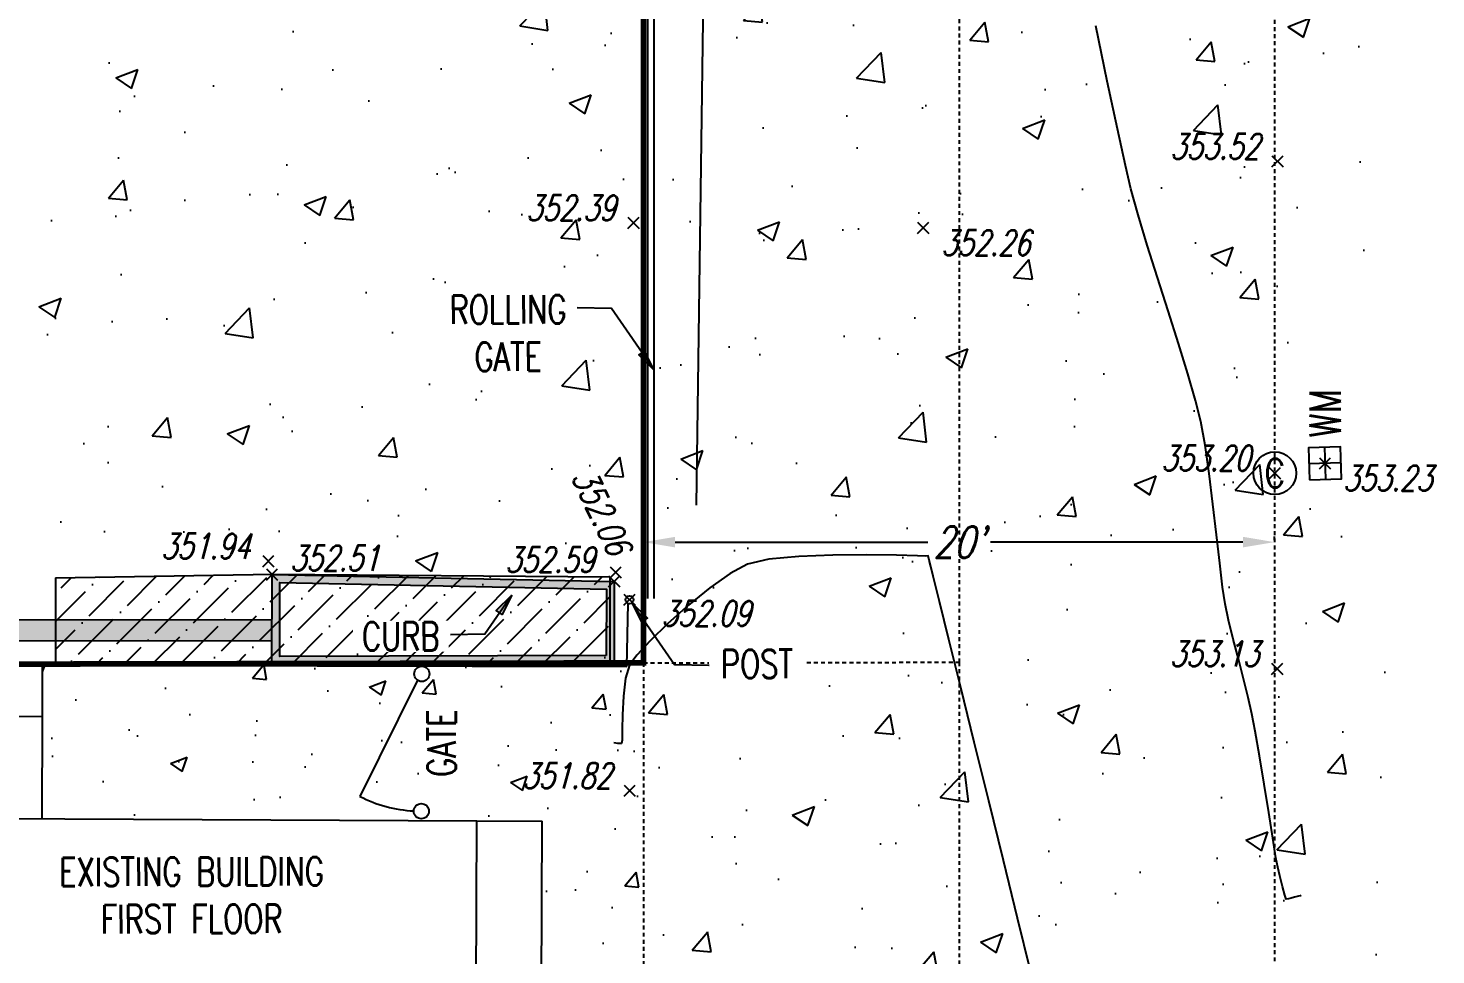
# Model space of a CAD drawing. Header units: feet. Extents: x 5005 to 5347, y 4757 to 5218.
# Drawn here: x 5147.47 to 5192.08, y 4957.46 to 4986.82 of the extents above; entities that cross this region are included whole.
import ezdxf
from ezdxf.enums import TextEntityAlignment as Align

# ---------------------------------------------------------------- set-up
doc = ezdxf.new("R2010")
doc.units = ezdxf.units.FT
doc.header["$LTSCALE"] = 0.5
doc.header["$MEASUREMENT"] = 0
doc.linetypes.add('DASHED2', pattern=[0.375, 0.25, -0.125])
doc.linetypes.add('PHANTOM2', pattern=[1.25, 0.625, -0.125, 0.125, -0.125, 0.125, -0.125])
for name, color, linetype in [('BUILDING', 20, 'Continuous'), ('CONTOUR MNR', 252, 'Continuous'), ('DIMENSIONS', 2, 'Continuous'), ('EG', 7, 'Continuous'), ('ELEV', 1, 'Continuous'), ('FENCE-CHAINL', 4, 'CHAIN LINIK FENCE'), ('FENCE-IRON', 4, 'FENCELINE1'), ('HATCH', 252, 'Continuous'), ('OVERHEAD ELECTRIC LINES', 8, 'OVERHEAD_LINES'), ('PL WIDE', 20, 'PHANTOM2'), ('PNTS', 2, 'Continuous'), ('POINTS-TOPO DISPLAY', 183, 'Continuous'), ('POINTS-TOPO FL', 183, 'Continuous'), ('REC-MAP 14336', 7, 'Continuous'), ('RIGHT-OF-WAY', 7, 'DASHED2'), ('TC', 6, 'Continuous'), ('TOPO', 2, 'Continuous'), ('TOPO LABELS', 2, 'Continuous'), ('TOPO-DATE', 7, 'Continuous')]:
    doc.layers.add(name, color=color, linetype=linetype)
doc.layers.add('PL', color=20, linetype='PHANTOM2', plot=False)
doc.layers.add('Tie line', color=5, linetype='DASHED2', plot=False)
doc.styles.add('SIMPL_010', font='simplex.shx', dxfattribs={"width": 0.75, "oblique": 15, "height": 1})
doc.styles.add('SIMPLEX', font='simplex.shx', dxfattribs={"width": 0.75, "oblique": 15, "height": 0.08})
doc.styles.get("Standard").update_dxf_attribs({"font": 'simplex.shx', "width": 0.8})
doc.linetypes.add('CHAIN LINIK FENCE', pattern='A,0.5,-0.2,["X",Standard,S=0.1,R=0,X=-0.1,Y=-0.05],-0.25', length=0.95)
doc.linetypes.add('FENCELINE1', pattern='A,0.25,-0.1,[133,ltypeshp.shx,S=0.1,R=0,X=-0.1,Y=0],-0.1,1', length=1.45)
doc.linetypes.add('OVERHEAD_LINES', pattern='A,0.5,-0.2,["OHE",Standard,S=0.1,R=0,X=-0.1,Y=-0.05],-0.2', length=0.9)
doc.dimstyles.new('Standard-10-0', dxfattribs={"dimtxt": 1, "dimasz": 1, "dimexe": 0.18, "dimexo": 0.0625, "dimgap": 0.09, "dimtad": 0, "dimdec": 0, "dimzin": 0, "dimdsep": 46, "dimtxsty": 'SIMPL_010', "dimcen": 0.09, "dimaunit": 1, "dimadec": 4, "dimazin": 0, "dimtfac": 1, "dimtdec": 0, "dimtofl": 0, "dimtmove": 0, "dimatfit": 3, "dimfxl": 1, "dimtolj": 1, "dimtzin": 0, "dimarcsym": 0})
pattern_1 = [(50, (0, 0), (7.172602, -0.6275213), [0.75, -8.25]), (355, (0, 0), (-1.387513, 7.521921), [0.6, -6.6]), (100.45144, (0.598, -0.052), (5.7850885, 6.8944), [0.637402, -7.011421]), (46.1842, (0, 2), (10.672413, -1.655193), [1.125, -12.375]), (96.63564, (0.889, 1.862), (9.34662, 9.741186), [0.956103, -10.517138]), (351.18416, (0, 2), (9.34662, 9.741186), [0.9, -9.9]), (21, (1, 1.5), (5.9690705, -4.026189), [0.75, -8.25]), (326, (1, 1.5), (2.433153, 7.2515005), [0.6, -6.6]), (71.45144, (1.4974, 1.1645), (8.402224, 3.2253115), [0.637402, -7.011421]), (37.5, (0, 0), (0.12159855, 3.3289385), [0, -6.52, 0, -6.7, 0, -6.625]), (7.5, (0, 0), (2.6306954, 3.9441171), [0, -3.82, 0, -6.37, 0, -2.525]), (327.5, (-2.23, 0), (5.3382244, -0.2255487), [0, -2.5, 0, -7.8, 0, -10.35]), (317.5, (-3.23, 0), (5.8318617, 1.0010498), [0, -3.25, 0, -5.18, 0, -7.35])]

# ---------------------------------------------------------------- blocks, each defined once
blk = doc.blocks.new('CR 14336')
at = {"layer": 'PL'}
for p, q in [((699.263, 1742.5), (699.263, 1792.586)), ((574.169, 1742.245), (699.263, 1742.5))]:
    blk.add_line(p, q, dxfattribs=at)
at = {"layer": 'PL WIDE', "const_width": 0.18}
blk.add_lwpolyline([(574.169, 1742.245), (574.169, 1792.536), (699.263, 1792.586), (699.263, 1742.5), (574.169, 1742.245)], dxfattribs=at)
at = {"layer": 'RIGHT-OF-WAY'}
for p, q in [((719.263, 1916.319), (719.263, 1567.317)), ((699.263, 1742.5), (699.263, 1567.303))]:
    blk.add_line(p, q, dxfattribs=at)
at = {"layer": 'Tie line'}
for p, q in [((709.263, 1792.59), (709.263, 1742.52)), ((699.263, 1742.5), (709.263, 1742.52)), ((709.263, 1742.52), (709.263, 1692.45))]:
    blk.add_line(p, q, dxfattribs=at)
blk = doc.blocks.new('SCO')
blk.add_circle((0, 0), 0.075)
at = {"style": 'SIMPLEX', "width": 0.8}
blk.add_text('C', height=0.1, dxfattribs=at).set_placement((0, -0.05), align=Align.CENTER)
blk = doc.blocks.new('WM')
at = {"linetype": 'Continuous'}
blk.add_lwpolyline([(-0.0285, -0.0285), (0.0285, -0.0285), (0.0285, 0.0285), (-0.0285, 0.0285)], close=True, dxfattribs=at)
for points in [[(0, 0.0285), (0, -0.0285)], [(0.0285, 0), (-0.0285, 0)]]:
    blk.add_lwpolyline(points, dxfattribs=at)
blk = doc.blocks.new('PUNTA DE FLECHA')
at = {"layer": 'TOPO LABELS'}
h = blk.add_hatch(color=256, dxfattribs=at)
h.dxf.hatch_style = 1
h.paths.add_polyline_path([(4545.85, 4840.48), (4545.09, 4839.99), (4546.94, 4837.97)])
blk.add_lwpolyline([(4546.94, 4837.97), (4545.85, 4840.48), (4545.09, 4839.99), (4546.94, 4837.97)], dxfattribs=at)
blk = doc.blocks.new('*D278')
at = {"layer": 'Defpoints', "color": 0, "transparency": 16777216}
for p in [(5166.971, 4970.534), (5186.971, 4970.534), (5186.971, 4970.534)]:
    blk.add_point(p, dxfattribs=at)
at = {"layer": 'DIMENSIONS', "color": 0, "lineweight": -2, "transparency": 16777216}
for p, q in [((5166.971, 4970.596), (5166.971, 4970.714)), ((5167.971, 4970.534), (5175.978, 4970.534)), ((5185.971, 4970.534), (5177.964, 4970.534)), ((5186.971, 4970.596), (5186.971, 4970.714))]:
    blk.add_line(p, q, dxfattribs=at)
at = {"layer": 'DIMENSIONS', "color": 0, "transparency": 16777216}
for points in [[(5167.971, 4970.701), (5167.971, 4970.367), (5166.971, 4970.534)], [(5185.971, 4970.701), (5185.971, 4970.367), (5186.971, 4970.534)]]:
    blk.add_solid(points, dxfattribs=at)
at = {"layer": 'DIMENSIONS', "color": 0, "transparency": 16777216, "insert": (5176.971, 4970.534), "char_height": 1, "attachment_point": 5, "style": 'SIMPL_010'}
blk.add_mtext("\\A1;20'", dxfattribs=at)
blk = doc.blocks.new('FENC-GT1')
blk.add_line((0.045, -0.032), (0.894, -0.448))
for centre in [(0, 0), (1, 0)]:
    blk.add_circle(centre, 0.0554)
blk.add_arc((0, 0), 1, 333.3753, 356.8262)
blk = doc.blocks.new('*U236')
at = {"color": 0, "linetype": 'ByBlock', "lineweight": -2, "transparency": 16777216}
for p, q in [((-0.71, -0.71), (0.71, 0.71)), ((-0.71, 0.71), (0.71, -0.71))]:
    blk.add_line(p, q, dxfattribs=at)
blk = doc.blocks.new('*U316', base_point=(5166.654, 4980.649, 352.394))
at = {"layer": 'TOPO-DATE', "color": 183, "linetype": 'ByBlock', "insert": (5166.081, 4980.722, 352.394), "char_height": 0.8, "attachment_point": 9, "style": 'SIMPLEX'}
blk.add_mtext('352.39', dxfattribs=at)
blk = doc.blocks.new('*U317', base_point=(5166.654, 4980.649, 352.394))
at = {"layer": 'ELEV', "linetype": 'ByBlock', "lineweight": -2}
blk.add_blockref('*U316', (5166.654, 4980.649, 352.394), dxfattribs=at)
blk = doc.blocks.new('*U318', base_point=(5166.654, 4980.649, 352.394))
at = {"layer": 'ELEV', "linetype": 'ByBlock', "lineweight": -2}
blk.add_blockref('*U317', (5166.654, 4980.649, 352.394), dxfattribs=at)
at = {"layer": 'TOPO-DATE', "color": 183, "linetype": 'ByBlock', "lineweight": -2, "xscale": 0.25, "yscale": 0.25, "zscale": 0.25}
blk.add_blockref('*U236', (5166.654, 4980.649, 352.394), dxfattribs=at)
blk = doc.blocks.new('*U319', base_point=(5175.831, 4980.489, 352.263))
at = {"layer": 'TOPO-DATE', "color": 183, "linetype": 'ByBlock', "insert": (5176.405, 4980.415, 352.263), "char_height": 0.8, "attachment_point": 1, "style": 'SIMPLEX'}
blk.add_mtext('352.26', dxfattribs=at)
blk = doc.blocks.new('*U320', base_point=(5175.831, 4980.489, 352.263))
at = {"layer": 'ELEV', "linetype": 'ByBlock', "lineweight": -2}
blk.add_blockref('*U319', (5175.831, 4980.489, 352.263), dxfattribs=at)
blk = doc.blocks.new('*U321', base_point=(5175.831, 4980.489, 352.263))
at = {"layer": 'ELEV', "linetype": 'ByBlock', "lineweight": -2}
blk.add_blockref('*U320', (5175.831, 4980.489, 352.263), dxfattribs=at)
at = {"layer": 'TOPO-DATE', "color": 183, "linetype": 'ByBlock', "lineweight": -2, "xscale": 0.25, "yscale": 0.25, "zscale": 0.25}
blk.add_blockref('*U236', (5175.831, 4980.489, 352.263), dxfattribs=at)
blk = doc.blocks.new('*U364', base_point=(5187.066, 4982.598, 353.52))
at = {"layer": 'TOPO-DATE', "color": 183, "linetype": 'ByBlock', "insert": (5186.493, 4982.672, 353.52), "char_height": 0.8, "attachment_point": 9, "style": 'SIMPLEX'}
blk.add_mtext('353.52', dxfattribs=at)
blk = doc.blocks.new('*U365', base_point=(5187.066, 4982.598, 353.52))
at = {"layer": 'ELEV', "linetype": 'ByBlock', "lineweight": -2}
blk.add_blockref('*U364', (5187.066, 4982.598, 353.52), dxfattribs=at)
blk = doc.blocks.new('*U366', base_point=(5187.066, 4982.598, 353.52))
at = {"layer": 'ELEV', "linetype": 'ByBlock', "lineweight": -2}
blk.add_blockref('*U365', (5187.066, 4982.598, 353.52), dxfattribs=at)
at = {"layer": 'TOPO-DATE', "color": 183, "linetype": 'ByBlock', "lineweight": -2, "xscale": 0.25, "yscale": 0.25, "zscale": 0.25}
blk.add_blockref('*U236', (5187.066, 4982.598, 353.52), dxfattribs=at)
blk = doc.blocks.new('*U367', base_point=(5186.977, 4972.719, 353.196))
at = {"layer": 'TOPO-DATE', "color": 183, "linetype": 'ByBlock', "insert": (5186.206, 4972.792, 353.196), "char_height": 0.8, "attachment_point": 9, "style": 'SIMPLEX'}
blk.add_mtext('353.20', dxfattribs=at)
blk = doc.blocks.new('*U368', base_point=(5186.977, 4972.719, 353.196))
at = {"layer": 'ELEV', "linetype": 'ByBlock', "lineweight": -2}
blk.add_blockref('*U367', (5186.977, 4972.719, 353.196), dxfattribs=at)
blk = doc.blocks.new('*U369', base_point=(5186.977, 4972.719, 353.196))
at = {"layer": 'ELEV', "linetype": 'ByBlock', "lineweight": -2}
blk.add_blockref('*U368', (5186.977, 4972.719, 353.196), dxfattribs=at)
at = {"layer": 'TOPO-DATE', "color": 183, "linetype": 'ByBlock', "lineweight": -2, "xscale": 0.25, "yscale": 0.25, "zscale": 0.25}
blk.add_blockref('*U236', (5186.977, 4972.719, 353.196), dxfattribs=at)
blk = doc.blocks.new('*U370', base_point=(5188.57, 4973.032, 353.233))
at = {"layer": 'TOPO-DATE', "color": 183, "linetype": 'ByBlock', "insert": (5189.143, 4972.959, 353.233), "char_height": 0.8, "attachment_point": 1, "style": 'SIMPLEX'}
blk.add_mtext('353.23', dxfattribs=at)
blk = doc.blocks.new('*U371', base_point=(5188.57, 4973.032, 353.233))
at = {"layer": 'ELEV', "linetype": 'ByBlock', "lineweight": -2}
blk.add_blockref('*U370', (5188.57, 4973.032, 353.233), dxfattribs=at)
blk = doc.blocks.new('*U372', base_point=(5188.57, 4973.032, 353.233))
at = {"layer": 'ELEV', "linetype": 'ByBlock', "lineweight": -2}
blk.add_blockref('*U371', (5188.57, 4973.032, 353.233), dxfattribs=at)
at = {"layer": 'TOPO-DATE', "color": 183, "linetype": 'ByBlock', "lineweight": -2, "xscale": 0.25, "yscale": 0.25, "zscale": 0.25}
blk.add_blockref('*U236', (5188.57, 4973.032, 353.233), dxfattribs=at)
blk = doc.blocks.new('*U373', base_point=(5187.054, 4966.522, 353.127))
at = {"layer": 'TOPO-DATE', "color": 183, "linetype": 'ByBlock', "insert": (5186.481, 4966.596, 353.127), "char_height": 0.8, "attachment_point": 9, "style": 'SIMPLEX'}
blk.add_mtext('353.13', dxfattribs=at)
blk = doc.blocks.new('*U374', base_point=(5187.054, 4966.522, 353.127))
at = {"layer": 'ELEV', "linetype": 'ByBlock', "lineweight": -2}
blk.add_blockref('*U373', (5187.054, 4966.522, 353.127), dxfattribs=at)
blk = doc.blocks.new('*U375', base_point=(5187.054, 4966.522, 353.127))
at = {"layer": 'ELEV', "linetype": 'ByBlock', "lineweight": -2}
blk.add_blockref('*U374', (5187.054, 4966.522, 353.127), dxfattribs=at)
at = {"layer": 'TOPO-DATE', "color": 183, "linetype": 'ByBlock', "lineweight": -2, "xscale": 0.25, "yscale": 0.25, "zscale": 0.25}
blk.add_blockref('*U236', (5187.054, 4966.522, 353.127), dxfattribs=at)
blk = doc.blocks.new('*U388', base_point=(5166.529, 4962.659, 351.823))
at = {"layer": 'TOPO-DATE', "color": 183, "linetype": 'ByBlock', "insert": (5165.956, 4962.732, 351.823), "char_height": 0.8, "attachment_point": 9, "style": 'SIMPLEX'}
blk.add_mtext('351.82', dxfattribs=at)
blk = doc.blocks.new('*U389', base_point=(5166.529, 4962.659, 351.823))
at = {"layer": 'ELEV', "linetype": 'ByBlock', "lineweight": -2}
blk.add_blockref('*U388', (5166.529, 4962.659, 351.823), dxfattribs=at)
blk = doc.blocks.new('*U390', base_point=(5166.529, 4962.659, 351.823))
at = {"layer": 'ELEV', "linetype": 'ByBlock', "lineweight": -2}
blk.add_blockref('*U389', (5166.529, 4962.659, 351.823), dxfattribs=at)
at = {"layer": 'TOPO-DATE', "color": 183, "linetype": 'ByBlock', "lineweight": -2, "xscale": 0.25, "yscale": 0.25, "zscale": 0.25}
blk.add_blockref('*U236', (5166.529, 4962.659, 351.823), dxfattribs=at)
blk = doc.blocks.new('*U391', base_point=(5166.525, 4968.709, 352.092))
at = {"layer": 'TOPO-DATE', "color": 183, "linetype": 'ByBlock', "insert": (5167.538, 4968.671, 352.092), "char_height": 0.8, "attachment_point": 1, "style": 'SIMPLEX'}
blk.add_mtext('352.09', dxfattribs=at)
blk = doc.blocks.new('*U392', base_point=(5166.525, 4968.709, 352.092))
at = {"layer": 'ELEV', "linetype": 'ByBlock', "lineweight": -2}
blk.add_blockref('*U391', (5166.525, 4968.709, 352.092), dxfattribs=at)
blk = doc.blocks.new('*U393', base_point=(5166.525, 4968.709, 352.092))
at = {"layer": 'ELEV', "linetype": 'ByBlock', "lineweight": -2}
blk.add_blockref('*U392', (5166.525, 4968.709, 352.092), dxfattribs=at)
at = {"layer": 'TOPO-DATE', "color": 183, "linetype": 'ByBlock', "lineweight": -2, "xscale": 0.25, "yscale": 0.25, "zscale": 0.25}
blk.add_blockref('*U236', (5166.525, 4968.709, 352.092), dxfattribs=at)
blk = doc.blocks.new('*U412', base_point=(5166.086, 4969.578, 352.06))
at = {"layer": 'TOPO-DATE', "color": 183, "linetype": 'ByBlock', "insert": (5165.88, 4970.05, 352.06), "char_height": 0.8, "attachment_point": 9, "rotation": 295.227, "style": 'SIMPLEX'}
blk.add_mtext('352.06', dxfattribs=at)
blk = doc.blocks.new('*U413', base_point=(5166.086, 4969.578, 352.06))
at = {"layer": 'ELEV', "linetype": 'ByBlock', "lineweight": -2}
blk.add_blockref('*U412', (5166.086, 4969.578, 352.06), dxfattribs=at)
blk = doc.blocks.new('*U414', base_point=(5166.086, 4969.578, 352.06))
at = {"layer": 'ELEV', "linetype": 'ByBlock', "lineweight": -2}
blk.add_blockref('*U413', (5166.086, 4969.578, 352.06), dxfattribs=at)
at = {"layer": 'TOPO-DATE', "color": 183, "linetype": 'ByBlock', "lineweight": -2, "xscale": 0.25, "yscale": 0.25, "zscale": 0.25}
blk.add_blockref('*U236', (5166.086, 4969.578, 352.06), dxfattribs=at)
blk = doc.blocks.new('*U415', base_point=(5155.079, 4969.931, 351.944))
at = {"layer": 'TOPO-DATE', "color": 183, "linetype": 'ByBlock', "insert": (5154.506, 4970.004, 351.944), "char_height": 0.8, "attachment_point": 9, "style": 'SIMPLEX'}
blk.add_mtext('351.94', dxfattribs=at)
blk = doc.blocks.new('*U416', base_point=(5155.079, 4969.931, 351.944))
at = {"layer": 'ELEV', "linetype": 'ByBlock', "lineweight": -2}
blk.add_blockref('*U415', (5155.079, 4969.931, 351.944), dxfattribs=at)
blk = doc.blocks.new('*U417', base_point=(5155.079, 4969.931, 351.944))
at = {"layer": 'ELEV', "linetype": 'ByBlock', "lineweight": -2}
blk.add_blockref('*U416', (5155.079, 4969.931, 351.944), dxfattribs=at)
at = {"layer": 'TOPO-DATE', "color": 183, "linetype": 'ByBlock', "lineweight": -2, "xscale": 0.25, "yscale": 0.25, "zscale": 0.25}
blk.add_blockref('*U236', (5155.079, 4969.931, 351.944), dxfattribs=at)
blk = doc.blocks.new('*U572', base_point=(5155.195, 4969.511, 352.512))
at = {"layer": 'TOPO-DATE', "color": 183, "linetype": 'ByBlock', "insert": (5155.768, 4970.428, 352.512), "char_height": 0.8, "attachment_point": 1, "style": 'SIMPLEX'}
blk.add_mtext('352.51', dxfattribs=at)
blk = doc.blocks.new('*U573', base_point=(5155.195, 4969.511, 352.512))
at = {"layer": 'ELEV', "linetype": 'ByBlock', "lineweight": -2}
blk.add_blockref('*U572', (5155.195, 4969.511, 352.512), dxfattribs=at)
blk = doc.blocks.new('*U574', base_point=(5155.195, 4969.511, 352.512))
at = {"layer": 'ELEV', "linetype": 'ByBlock', "lineweight": -2}
blk.add_blockref('*U573', (5155.195, 4969.511, 352.512), dxfattribs=at)
at = {"layer": 'TOPO-DATE', "color": 183, "linetype": 'ByBlock', "lineweight": -2, "xscale": 0.25, "yscale": 0.25, "zscale": 0.25}
blk.add_blockref('*U236', (5155.195, 4969.511, 352.512), dxfattribs=at)
blk = doc.blocks.new('*U575', base_point=(5166.042, 4969.29, 352.586))
at = {"layer": 'TOPO-DATE', "color": 183, "linetype": 'ByBlock', "insert": (5165.415, 4969.577, 352.586), "char_height": 0.8, "attachment_point": 9, "style": 'SIMPLEX'}
blk.add_mtext('352.59', dxfattribs=at)
blk = doc.blocks.new('*U576', base_point=(5166.042, 4969.29, 352.586))
at = {"layer": 'ELEV', "linetype": 'ByBlock', "lineweight": -2}
blk.add_blockref('*U575', (5166.042, 4969.29, 352.586), dxfattribs=at)
blk = doc.blocks.new('*U577', base_point=(5166.042, 4969.29, 352.586))
at = {"layer": 'ELEV', "linetype": 'ByBlock', "lineweight": -2}
blk.add_blockref('*U576', (5166.042, 4969.29, 352.586), dxfattribs=at)
at = {"layer": 'TOPO-DATE', "color": 183, "linetype": 'ByBlock', "lineweight": -2, "xscale": 0.25, "yscale": 0.25, "zscale": 0.25}
blk.add_blockref('*U236', (5166.042, 4969.29, 352.586), dxfattribs=at)
blk = doc.blocks.new('*U893')
at = {"layer": 'CONTOUR MNR', "color": 252, "linetype": 'Continuous', "lineweight": -3}
for points, elevation in [([(5187.816, 4959.334), (5187.798, 4959.329), (5187.733, 4959.314), (5187.608, 4959.284), (5187.499, 4959.258), (5187.415, 4959.234), (5187.338, 4959.22), (5187.299, 4959.343), (5187.221, 4959.626), (5187.135, 4959.959), (5187.07, 4960.23), (5187.016, 4960.536), (5186.917, 4961.149), (5186.786, 4961.962), (5186.639, 4962.87), (5186.491, 4963.765), (5186.359, 4964.54), (5186.256, 4965.09), (5186.138, 4965.608), (5185.989, 4966.201), (5185.824, 4966.832), (5185.661, 4967.463), (5185.515, 4968.056), (5185.404, 4968.575), (5185.323, 4969.111), (5185.232, 4969.866), (5185.13, 4970.766), (5185.02, 4971.738), (5184.9, 4972.709), (5184.772, 4973.604), (5184.636, 4974.351), (5184.468, 4975.021), (5184.223, 4975.862), (5183.924, 4976.825), (5183.594, 4977.861), (5183.256, 4978.918), (5182.932, 4979.948), (5182.645, 4980.9), (5182.419, 4981.726), (5182.246, 4982.465), (5181.991, 4983.631), (5181.671, 4985.136), (5181.305, 4986.89)], 353), ([(5179.232, 4956.946), (5178.825, 4958.617), (5178.378, 4960.444), (5177.913, 4962.335), (5177.454, 4964.194), (5177.025, 4965.93), (5176.649, 4967.448), (5176.35, 4968.655), (5176.151, 4969.456), (5176.076, 4969.759), (5176.028, 4969.961), (5175.993, 4970.097), (5175.911, 4970.093), (5175.657, 4970.102), (5174.992, 4970.121), (5174.052, 4970.133), (5172.973, 4970.126), (5171.893, 4970.082), (5170.946, 4969.989), (5170.271, 4969.831), (5169.714, 4969.537), (5169.07, 4969.086), (5168.395, 4968.54), (5167.746, 4967.96), (5167.18, 4967.409), (5166.755, 4966.948), (5166.526, 4966.64), (5166.403, 4966.221), (5166.334, 4965.649), (5166.304, 4965.063), (5166.297, 4964.598), (5166.296, 4964.394), (5166.291, 4964.263), (5166.271, 4964.153), (5166.151, 4964.156), (5166.033, 4964.176)], 352)]:
    blk.add_lwpolyline(points, dxfattribs=dict(at, elevation=elevation))

msp = doc.modelspace()

# ---------------------------------------------------------------- hatches: boundary and pattern name
at = {"layer": 'HATCH'}
h = msp.add_hatch(dxfattribs=at)
h.set_pattern_fill('ANSI36', color=254, scale=5)
h.paths.add_polyline_path([(5155.195, 4969.513), (5148.337, 4969.407), (5148.331, 4966.671), (5155.189, 4966.685), (5165.898, 4966.591), (5165.904, 4969.434)])

# ---------------------------------------------------------------- next in the draw order: block references
at = {"layer": 'REC-MAP 14336'}
msp.add_blockref('CR 14336', (4467.708, 3224.209), dxfattribs=at)

# ---------------------------------------------------------------- next in the draw order: hatches: boundary and pattern name
at = {"layer": 'HATCH'}
h = msp.add_hatch(dxfattribs=at)
h.set_pattern_fill('AR-CONC', color=256)
h.set_pattern_definition(pattern_1)
h.paths.add_polyline_path([(5163.928, 4944.648), (5163.918, 4944.659), (5163.924, 4944.654)])
h.paths.add_polyline_path([(5190.482, 5041.915), (5167.158, 5041.569), (5166.862, 5016.42), (5166.793, 5016.249), (5166.971, 4944.838), (5190.482, 4945.067)])
h = msp.add_hatch(dxfattribs=at)
h.set_pattern_fill('AR-CONC', color=256, scale=0.5)
h.set_pattern_definition([(50, (0, 0), (3.5863009, -0.3137607), [0.375, -4.125]), (355, (0, 0), (-0.6937567, 3.7609607), [0.3, -3.3]), (100.451444, (0.299, -0.026), (2.8925442, 3.4472), [0.318701, -3.5057106]), (46.1842, (0, 1), (5.3362067, -0.8275964), [0.5625, -6.1875]), (96.635635, (0.4447, 0.931), (4.6733097, 4.870593), [0.4780517, -5.258569]), (351.18416, (0, 1), (4.6733097, 4.870593), [0.45, -4.95]), (21, (0.5, 0.75), (2.9845353, -2.0130945), [0.375, -4.125]), (326, (0.5, 0.75), (1.2165767, 3.6257502), [0.3, -3.3]), (71.451445, (0.7487, 0.5822), (4.2011119, 1.6126558), [0.318701, -3.5057106]), (37.5, (0, 0), (0.06079928, 1.66446927), [0, -3.26, 0, -3.35, 0, -3.3125]), (7.5, (0, 0), (1.3153477, 1.97205856), [0, -1.91, 0, -3.185, 0, -1.2625]), (327.5, (-1.115, 0), (2.66911218, -0.11277436), [0, -1.25, 0, -3.9, 0, -5.175]), (317.5, (-1.615, 0), (2.91593085, 0.5005249), [0, -1.625, 0, -2.59, 0, -3.675])])
h.paths.add_polyline_path([(5165.787, 4966.942), (5165.792, 4969.045), (5155.444, 4969.256), (5155.439, 4966.906), (5165.787, 4966.942), (5166.037, 4966.707), (5155.189, 4966.661), (5155.195, 4969.511), (5166.042, 4969.29), (5166.037, 4966.707)])
edge = h.paths.add_edge_path()
edge.add_line((5118.469, 5017.127), (5057.456, 5017.202))
edge.add_line((5057.456, 5017.202), (5057.459, 5016.818))
edge.add_line((5057.459, 5016.818), (5118.469, 5016.727))
edge.add_line((5118.469, 5016.727), (5118.469, 5017.127))
edge.add_line((5041.877, 4967.423), (5041.877, 4966.763))
edge.add_line((5041.877, 4966.763), (5066.849, 4967.26))
edge.add_line((5066.849, 4967.26), (5090.311, 4967.425))
edge.add_line((5090.311, 4967.425), (5148.333, 4967.405))
edge.add_line((5148.333, 4967.405), (5155.19, 4967.402))
edge.add_line((5155.19, 4967.402), (5155.192, 4968.063))
edge.add_line((5155.192, 4968.063), (5148.334, 4968.065))
edge.add_line((5148.334, 4968.065), (5090.305, 4968.085))
edge.add_line((5090.305, 4968.085), (5066.84, 4967.92))
edge.add_line((5066.84, 4967.92), (5041.864, 4967.423))
h = msp.add_hatch(dxfattribs=at)
h.set_pattern_fill('AR-CONC', color=256)
h.set_pattern_definition(pattern_1)
edge = h.paths.add_edge_path()
edge.add_line((5166.971, 4990.242), (5166.949, 4990.257))
edge.add_line((5166.949, 4990.257), (5166.971, 4990.281))
edge.add_line((5166.971, 4990.281), (5166.971, 5016.795))
edge.add_line((5166.971, 5016.795), (5166.867, 5016.795))
edge.add_line((5166.867, 5016.795), (5166.862, 5016.42))
edge.add_line((5166.862, 5016.42), (5166.793, 5016.249))
edge.add_line((5166.793, 5016.249), (5166.837, 4991.491))
edge.add_line((5166.837, 4991.491), (5116.497, 4991.401))
edge.add_line((5116.497, 4991.401), (5110.321, 4991.39))
edge.add_line((5110.321, 4991.39), (5110.308, 4998.703))
edge.add_line((5110.308, 4998.703), (5116.484, 4998.714))
edge.add_line((5116.484, 4998.714), (5116.452, 5016.159))
edge.add_line((5116.452, 5016.159), (5106.364, 5016.164))
edge.add_line((5106.364, 5016.164), (5106.263, 5015.978))
edge.add_line((5106.263, 5015.978), (5106.025, 5016.164))
edge.add_line((5106.025, 5016.164), (5057.626, 5016.189))
edge.add_line((5057.626, 5016.189), (5041.877, 5016.364))
edge.add_line((5041.877, 5016.364), (5041.877, 4967.423))
edge.add_line((5041.877, 4967.423), (5066.84, 4967.92))
edge.add_line((5066.84, 4967.92), (5078.572, 4968.002))
edge.add_line((5078.572, 4968.002), (5078.081, 4968.487))
edge.add_line((5078.081, 4968.487), (5078.265, 4968.62))
edge.add_line((5078.265, 4968.62), (5078.572, 4968.002))
edge.add_line((5078.572, 4968.002), (5090.305, 4968.085))
edge.add_line((5090.305, 4968.085), (5148.336, 4968.758))
edge.add_line((5148.336, 4968.758), (5148.337, 4969.407))
edge.add_line((5148.337, 4969.407), (5155.224, 4969.514))
edge.add_line((5155.224, 4969.514), (5165.904, 4969.434))
edge.add_line((5165.904, 4969.434), (5165.904, 4969.293))
edge.add_line((5165.904, 4969.293), (5166.042, 4969.29))
edge.add_line((5166.042, 4969.29), (5166.037, 4966.707))
edge.add_line((5166.037, 4966.707), (5166.971, 4966.709))
edge.add_line((5166.971, 4966.709), (5166.971, 4968.038))
edge.add_line((5166.971, 4968.038), (5166.912, 4967.995))
edge.add_line((5166.912, 4967.995), (5166.604, 4968.612))
edge.add_arc((5166.525, 4968.709), 0.125, 180, 309.3051, ccw=False)
edge.add_arc((5166.525, 4968.709), 0.125, -50.6949, 180, ccw=False)
edge.add_line((5166.604, 4968.612), (5166.971, 4968.25))
edge.add_line((5166.971, 4968.25), (5166.971, 4990.242))
edge = h.paths.add_edge_path(flags=16)
edge.add_arc((5108.216, 4988.755), 0.677, 0, 360)
h.paths.add_polyline_path([(5109.035, 4988.181), (5108.998, 4990.846), (5111.564, 4990.881), (5111.6, 4988.216), (5110.318, 4988.198), (5110.809, 4987.714), (5110.625, 4987.581), (5110.318, 4988.198)], flags=16)
edge = h.paths.add_edge_path(flags=16)
edge.add_line((5108.817, 4991.244), (5108.873, 4991.898))
edge.add_line((5108.873, 4991.898), (5108.816, 4991.994))
edge.add_arc((5108.91, 4992.179), 0.208, 74.0553, 242.9604, ccw=False)
edge.add_arc((5108.109, 4986.112), 6.326, 81.6621, 82.2019, ccw=False)
edge.add_line((5109.026, 4992.371), (5109.086, 4992.477))
edge.add_line((5109.086, 4992.477), (5109.14, 4992.477))
edge.add_line((5109.14, 4992.477), (5109.133, 4992.672))
edge.add_arc((5108.814, 4996.362), 3.704, 266.5531, 274.9424, ccw=False)
edge.add_arc((5108.581, 4992.699), 0.0354, 76.2969, 286.7789, ccw=False)
edge.add_arc((5108.803, 4989.077), 3.662, 84.8564, 93.3425, ccw=False)
edge.add_line((5109.132, 4992.724), (5109.253, 4992.724))
edge.add_arc((5109.58, 4989.077), 3.662, 86.5997, 95.1323, ccw=False)
edge.add_arc((5109.807, 4992.699), 0.0345, -92.535, 105.6379, ccw=False)
edge.add_arc((5109.577, 4996.362), 3.704, 265.0101, 273.5389, ccw=False)
edge.add_line((5109.255, 4992.672), (5109.261, 4992.477))
edge.add_line((5109.261, 4992.477), (5109.335, 4992.477))
edge.add_line((5109.335, 4992.477), (5109.415, 4992.329))
edge.add_arc((5109.346, 4992.632), 0.311, 282.7917, 304.9556)
edge.add_arc((5109.78, 4992.066), 0.403, 0.2151, 129.3477, ccw=False)
edge.add_line((5110.183, 4992.067), (5109.939, 4992.034))
edge.add_line((5109.939, 4992.034), (5109.986, 4991.627))
edge.add_arc((5109.899, 4991.617), 0.0874, -187.6092, 6.4925, ccw=False)
edge.add_line((5109.812, 4991.628), (5109.849, 4991.963))
edge.add_arc((5109.706, 4991.982), 0.143, 352.3908, 527.6825)
edge.add_arc((5109.419, 4992.143), 0.197, 248.8776, 318.486, ccw=False)
edge.add_line((5109.348, 4991.96), (5109.241, 4991.899))
edge.add_line((5109.241, 4991.899), (5109.185, 4991.244))
edge.add_line((5109.185, 4991.244), (5108.817, 4991.244))
h.paths.add_polyline_path([(5107.732, 4988.078), (5108.699, 4988.078), (5108.7, 4989.433), (5107.732, 4989.433)], flags=16)
h.paths.add_polyline_path([(5162.362, 4988.009), (5165.287, 4988.018), (5165.283, 4989.368), (5162.358, 4989.359)], flags=16)
h.paths.add_polyline_path([(5112.899, 4985.583), (5115.664, 4985.59), (5115.66, 4986.94), (5112.896, 4986.933)], flags=16)
h.paths.add_polyline_path([(5068.757, 4969.244), (5076.086, 4969.265), (5076.082, 4970.615), (5068.753, 4970.594)], flags=16)
h.paths.add_polyline_path([(5097.221, 5013.958), (5104.196, 5013.977), (5104.192, 5015.327), (5097.217, 5015.308)], flags=16)
h.paths.add_polyline_path([(5088.288, 4988.982), (5100.585, 4988.982), (5102.583, 4996.438), (5090.286, 4996.438)], flags=16)

# ---------------------------------------------------------------- next in the draw order: linework, layer by layer
at = {"layer": 'BUILDING'}
for p, q in [((5141.874, 4965.04), (5147.922, 4965.013)), ((5147.907, 4961.768), (5147.922, 4965.013)), ((5141.86, 4961.796), (5161.69, 4961.705)), ((5161.545, 4929.906), (5161.69, 4961.705)), ((5161.69, 4961.705), (5163.756, 4961.696)), ((5163.612, 4929.953), (5163.756, 4961.696))]:
    msp.add_line(p, q, dxfattribs=at)
at = {"layer": 'FENCE-CHAINL', "ltscale": 1.25}
msp.add_lwpolyline([(5038.527, 4966.563), (5075.945, 4966.454), (5107.546, 4966.715), (5166.441, 4966.59)], dxfattribs=at)
at = {"layer": 'FENCE-IRON'}
msp.add_line((5166.441, 4966.59), (5166.479, 4968.593), dxfattribs=at)
at = {"layer": 'OVERHEAD ELECTRIC LINES'}
msp.add_line((5168.653, 4971.7), (5169.115, 5005.431), dxfattribs=at)
at = {"layer": 'PNTS'}
for p, q in [((5167.11, 4968.752), (5167.106, 4991.591)), ((5167.31, 4968.752), (5167.306, 4991.591)), ((5147.922, 4965.013), (5147.922, 4966.629))]:
    msp.add_line(p, q, dxfattribs=at)
at = {"layer": 'TC'}
msp.add_lwpolyline([(5041.877, 4967.423), (5041.877, 4966.763), (5066.849, 4967.26), (5090.311, 4967.425), (5155.19, 4967.402), (5155.192, 4968.063), (5090.305, 4968.085), (5066.84, 4967.92), (5041.864, 4967.423)], dxfattribs=at)
at = {"layer": 'TOPO'}
for p, q in [((5148.337, 4969.407), (5148.331, 4966.628)), ((5148.337, 4969.407), (5155.224, 4969.514)), ((5155.224, 4969.514), (5165.904, 4969.434)), ((5165.904, 4969.434), (5165.898, 4966.591))]:
    msp.add_line(p, q, dxfattribs=at)
msp.add_circle((5166.525, 4968.709), 0.125, dxfattribs=at)

# ---------------------------------------------------------------- next in the draw order: block references
at = {"layer": 'POINTS-TOPO DISPLAY'}
for name, p in [('*U366', (5187.066, 4982.598, 353.52)), ('*U318', (5166.654, 4980.649, 352.394)), ('*U369', (5186.977, 4972.719, 353.196)), ('*U372', (5188.57, 4973.032, 353.233)), ('*U414', (5166.086, 4969.578, 352.06)), ('*U417', (5155.079, 4969.931, 351.944)), ('*U574', (5155.195, 4969.511, 352.512)), ('*U577', (5166.042, 4969.29, 352.586)), ('*U393', (5166.525, 4968.709, 352.092)), ('*U375', (5187.054, 4966.522, 353.127)), ('*U390', (5166.529, 4962.659, 351.823))]:
    msp.add_blockref(name, p, dxfattribs=at)
at = {"layer": 'POINTS-TOPO FL'}
msp.add_blockref('*U321', (5175.831, 4980.489, 352.263), dxfattribs=at)
at = {"layer": 'TOPO'}
for name, p, xscale, yscale, zscale, rotation in [('WM', (5188.57, 4973.032), 17.84472002929753, 17.84472002929753, 17.84472002929753, 1.891519008830667), ('SCO', (5186.977, 4972.719), 9.03312120608421, 9.03312120608421, 9.03312120608421, 359.9833064384997), ('FENC-GT1', (5159.943, 4966.359), 4.351022738704428, 4.351022738704428, 4.351022738704428, 269.792278793665)]:
    msp.add_blockref(name, p, dxfattribs=dict(at, xscale=xscale, yscale=yscale, zscale=zscale, rotation=rotation))
at = {"layer": 'TOPO LABELS', "yscale": 0.2520000000000011, "zscale": 0.2520000000000011}
for p, xscale, rotation in [((4085.795, 3699.415), 0.2520000000000011, 2.952384248611), ((4081.282, 6245.424), -0.2520000000000011, 177.047615751389), ((6248.118, 6245.18), 0.2520000000000011, 182.952384248611)]:
    msp.add_blockref('PUNTA DE FLECHA', p, dxfattribs=dict(at, xscale=xscale, rotation=rotation))

# ---------------------------------------------------------------- next in the draw order: texts
at = {"layer": 'TOPO LABELS', "insert": (5147.919, 4960.531), "char_height": 0.9, "attachment_point": 1, "rotation": 0.1593, "style": 'SIMPL_010', "bg_fill": 3, "box_fill_scale": 1.05, "bg_fill_color": 256, "bg_fill_transparency": 0}
msp.add_mtext_dynamic_manual_height_columns('\\A1;\\pxqc;{\\Q0;EXISTING BUILDING\\PFIRST FLOOR}', width=9.45411, gutter_width=6.209, heights=[2.494], dxfattribs=at)

# ---------------------------------------------------------------- next in the draw order: dimensions: what is measured, and where the dimension line sits
at = {"layer": 'DIMENSIONS'}
dim = msp.add_aligned_dim(p1=(5166.971, 4970.534), p2=(5186.971, 4970.534), distance=0, dimstyle='Standard-10-0', override={"dimpost": "'"}, dxfattribs=at)
dim.commit()
dim.dimension.update_dxf_attribs({"geometry": '*D278', "text_midpoint": (5176.971, 4970.534)})

# ---------------------------------------------------------------- next in the draw order: hatches: boundary and pattern name
at = {"layer": 'HATCH'}
h = msp.add_hatch(dxfattribs=at)
h.set_pattern_fill('AR-CONC', color=256, scale=0.75)
h.set_pattern_definition([(50, (0, 0), (5.3794514, -0.470641), [0.5625, -6.1875]), (355, (0, 0), (-1.040635, 5.641441), [0.45, -4.95]), (100.451444, (0.4483, -0.039), (4.3388164, 5.1708), [0.4780514, -5.258566]), (46.1842, (0, 1.5), (8.00431, -1.2413946), [0.84375, -9.28125]), (96.63564, (0.667, 1.3966), (7.009965, 7.3058895), [0.717078, -7.887853]), (351.18416, (0, 1.5), (7.009965, 7.3058895), [0.675, -7.425]), (21, (0.75, 1.125), (4.476803, -3.0196417), [0.5625, -6.1875]), (326, (0.75, 1.125), (1.824865, 5.4386253), [0.45, -4.95]), (71.451445, (1.123, 0.8734), (6.301668, 2.4189836), [0.4780514, -5.258566]), (37.5, (0, 0), (0.0911989, 2.4967039), [0, -4.89, 0, -5.025, 0, -4.96875]), (7.5, (0, 0), (1.9730215, 2.9580878), [0, -2.865, 0, -4.7775, 0, -1.89375]), (327.5, (-1.6725, 0), (4.00366827, -0.16916154), [0, -1.875, 0, -5.85, 0, -7.7625]), (317.5, (-2.4225, 0), (4.3738963, 0.7507874), [0, -2.4375, 0, -3.885, 0, -5.5125])])
h.paths.add_polyline_path([(5166.971, 4966.709), (5166.037, 4966.707), (5166.036, 4966.591), (5165.536, 4966.592), (5147.922, 4966.629), (5147.922, 4965.013), (5147.907, 4961.768), (5161.69, 4961.705), (5163.756, 4961.696), (5163.679, 4944.838), (5166.971, 4944.838)])
h.paths.add_polyline_path([(5151.708, 4962.447), (5161.448, 4962.474), (5161.44, 4965.324), (5151.7, 4965.297)], flags=24)

# ---------------------------------------------------------------- next in the draw order: texts
at = {"layer": 'TOPO LABELS', "attachment_point": 1, "style": 'SIMPL_010', "bg_fill": 3, "box_fill_scale": 1.05, "bg_fill_color": 256, "bg_fill_transparency": 0}
for s, width, heights, insert, char_height, rotation in [('\\A1;\\pxqc;{\\Q0;ROLLING\\PGATE}', 3.93099, [2.543], (5160.712, 4978.351), 0.9, 0.1593), ('\\A1;\\pxqc;{\\Q0;WM}', 1.605, [0.953], (5188.075, 4973.813), 1, 90), ('\\A1;\\pxqc;{\\Q0;CURB}', 2.94418, [1.027], (5157.802, 4967.996), 0.9, 0.1593), ('\\A1;\\pxqc;{\\Q0;POST}', 2.94418, [1.027], (5169.093, 4967.121), 0.9, 0.1593)]:
    msp.add_mtext_dynamic_manual_height_columns(s, width=width, gutter_width=6.209, heights=heights, dxfattribs=dict(at, insert=insert, char_height=char_height, rotation=rotation))

# ---------------------------------------------------------------- next in the draw order: linework, layer by layer
at = {"layer": 'CONTOUR MNR', "linetype": 'ByBlock', "lineweight": -2, "flags": 128}
for points, elevation in [([(5187.816, 4959.334), (5187.798, 4959.329), (5187.733, 4959.314), (5187.608, 4959.284), (5187.499, 4959.258), (5187.415, 4959.234), (5187.338, 4959.22), (5187.299, 4959.343), (5187.221, 4959.626), (5187.135, 4959.959), (5187.07, 4960.23), (5187.016, 4960.536), (5186.917, 4961.149), (5186.786, 4961.962), (5186.639, 4962.87), (5186.491, 4963.765), (5186.359, 4964.54), (5186.256, 4965.09), (5186.138, 4965.608), (5185.989, 4966.201), (5185.824, 4966.832), (5185.661, 4967.463), (5185.515, 4968.056), (5185.404, 4968.575), (5185.323, 4969.111), (5185.232, 4969.866), (5185.13, 4970.766), (5185.02, 4971.738), (5184.9, 4972.709), (5184.772, 4973.604), (5184.636, 4974.351), (5184.468, 4975.021), (5184.223, 4975.862), (5183.924, 4976.825), (5183.594, 4977.861), (5183.256, 4978.918), (5182.932, 4979.948), (5182.645, 4980.9), (5182.419, 4981.726), (5182.246, 4982.465), (5181.991, 4983.631), (5181.671, 4985.136), (5181.305, 4986.89)], 353), ([(5179.232, 4956.946), (5178.825, 4958.617), (5178.378, 4960.444), (5177.913, 4962.335), (5177.454, 4964.194), (5177.025, 4965.93), (5176.649, 4967.448), (5176.35, 4968.655), (5176.151, 4969.456), (5176.076, 4969.759), (5176.028, 4969.961), (5175.993, 4970.097), (5175.911, 4970.093), (5175.657, 4970.102), (5174.992, 4970.121), (5174.052, 4970.133), (5172.973, 4970.126), (5171.893, 4970.082), (5170.946, 4969.989), (5170.271, 4969.831), (5169.714, 4969.537), (5169.07, 4969.086), (5168.395, 4968.54), (5167.746, 4967.96), (5167.18, 4967.409), (5166.755, 4966.948), (5166.526, 4966.64), (5166.403, 4966.221), (5166.334, 4965.649), (5166.304, 4965.063), (5166.297, 4964.598), (5166.296, 4964.394), (5166.291, 4964.263), (5166.271, 4964.153), (5166.151, 4964.156), (5166.033, 4964.176)], 352)]:
    msp.add_lwpolyline(points, dxfattribs=dict(at, elevation=elevation))
at = {"layer": 'TC'}
for points in [[(5166.037, 4966.707), (5155.189, 4966.661), (5155.195, 4969.511), (5166.042, 4969.29)], [(5165.787, 4966.942), (5155.439, 4966.906), (5155.444, 4969.256), (5165.792, 4969.045)]]:
    msp.add_lwpolyline(points, close=True, dxfattribs=at)
at = {"layer": 'TOPO LABELS'}
for points in [[(5167.309, 4975.983), (5165.956, 4977.94), (5164.868, 4977.959)], [(5162.795, 4968.856), (5161.94, 4967.617), (5160.852, 4967.597)], [(5166.604, 4968.612), (5167.957, 4966.655), (5169.045, 4966.636)]]:
    msp.add_lwpolyline(points, dxfattribs=at)

# ---------------------------------------------------------------- next in the draw order: block references
at = {"layer": 'EG', "color": 7, "linetype": 'Continuous', "lineweight": -3}
msp.add_blockref('*U893', (0, 0), dxfattribs=at)

# ---------------------------------------------------------------- next in the draw order: texts
at = {"layer": 'TOPO LABELS', "insert": (5160.128, 4962.69), "char_height": 0.9, "attachment_point": 1, "rotation": 90.1593, "style": 'SIMPL_010', "bg_fill": 3, "box_fill_scale": 1.05, "bg_fill_color": 256, "bg_fill_transparency": 0}
msp.add_mtext_dynamic_manual_height_columns('\\A1;\\pxqc;{\\Q0;GATE}', width=2.94418, gutter_width=6.209, heights=[1.027], dxfattribs=at)

doc.saveas('drawing.dxf')
